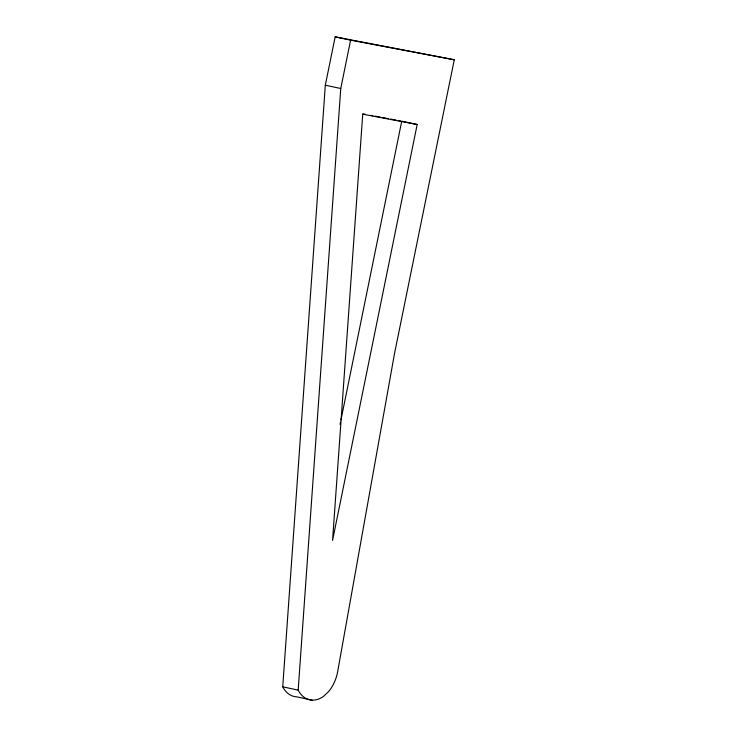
<?xml version="1.0" encoding="UTF-8"?>
<svg xmlns="http://www.w3.org/2000/svg" width="737" height="737" viewBox="0 0 737 737"><rect width="100%" height="100%" fill="white"/><g stroke="black" fill="none" stroke-linecap="round" stroke-linejoin="round"><path stroke-width="1.11" d="M282.732 686.82L325.321 85.197L335.16 36.85L454.268 59.78L394.571 353.226L338.053 669.417A32.161 21.391 -77.9 0 1 328.619 691.564L323.46 696.401A32.161 21.391 -77.9 0 1 298.172 690.136L282.732 686.82A32.161 21.391 -77.9 0 0 296.661 696.833L312.101 700.15M298.172 690.136L340.761 88.514L350.591 40.166L454.268 59.78M340.052 424.383L340.512 422.126M340.973 419.869L401.739 121.172L417.179 124.489L332.562 540.414L362.733 114.189L417.179 124.489M362.853 113.82L365.073 114.235M370.628 115.285L372.848 115.709M375.078 116.133L380.633 117.183M382.853 117.598L388.408 118.657M390.628 119.072L396.184 120.122M398.413 120.546L400.633 120.969M335.16 36.85L350.591 40.166M325.321 85.197L340.761 88.514"/></g></svg>
